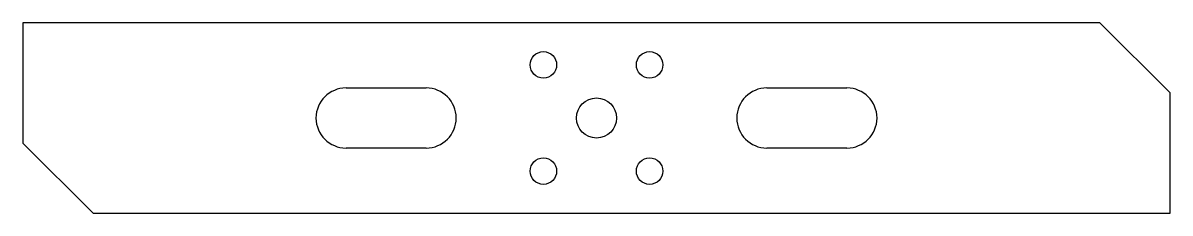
# Model space of a CAD drawing. Header units: millimetres. Extents: x -114 to 114, y -19 to 19.
import ezdxf

# ---------------------------------------------------------------- set-up
doc = ezdxf.new("R2010")
doc.units = ezdxf.units.MM

msp = doc.modelspace()

# ---------------------------------------------------------------- linework, layer by layer
for p, q in [((100.5, 19), (-114.5, 19)), ((-114.5, 19), (-114.5, -5)), ((114.5, 5), (100.5, 19)), ((-50, 6), (-34, 6)), ((34, 6), (50, 6)), ((114.5, -19), (114.5, 5)), ((-114.5, -5), (-100.5, -19)), ((-34, -6), (-50, -6)), ((50, -6), (34, -6)), ((-100.5, -19), (114.5, -19))]:
    msp.add_line(p, q)
for centre, radius in [((-10.61, 10.61), 2.65), ((10.61, 10.61), 2.65), ((0, 0), 4), ((-10.61, -10.61), 2.65), ((10.61, -10.61), 2.65)]:
    msp.add_circle(centre, radius)
for centre, start, end in [((-50, 0), 90, 270), ((-34, 0), 270, 450), ((34, 0), 90, 270), ((50, 0), 270, 450)]:
    msp.add_arc(centre, 6, start, end)

doc.saveas('drawing.dxf')
